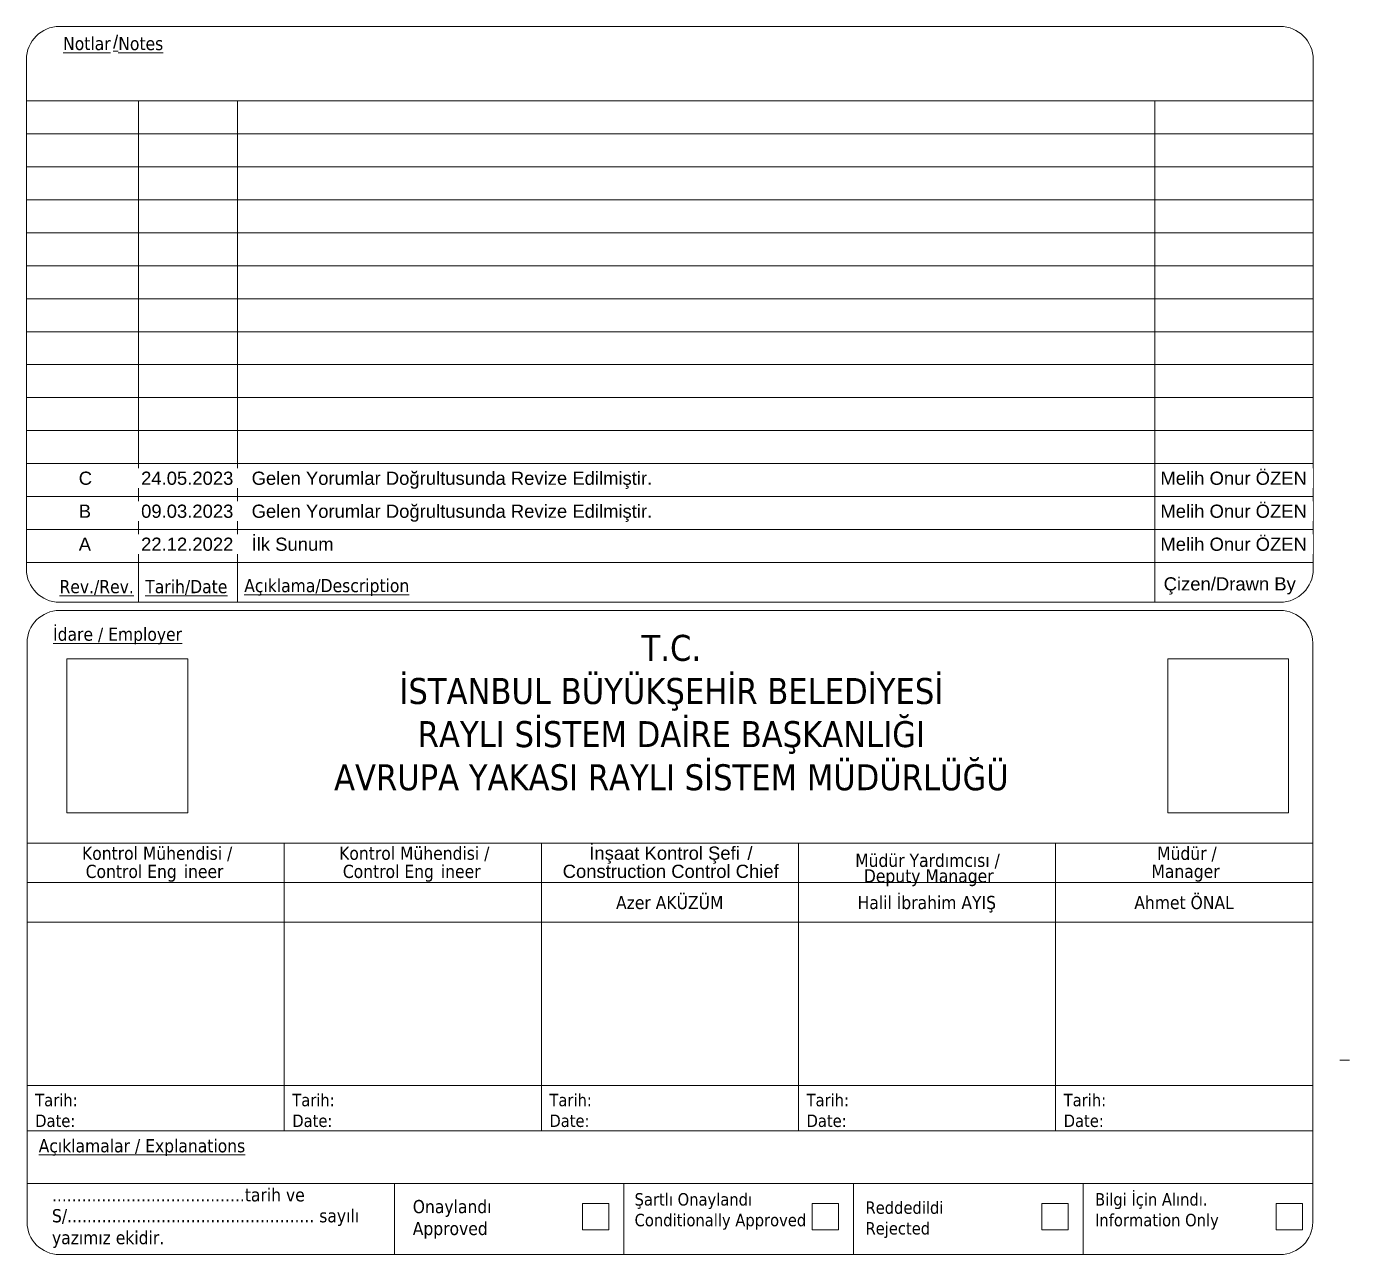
# Paper-space layout 'Layout1' of a CAD drawing. Header units: metres. Extents: x -29 to 2.3, y -0.6 to 36.9.
# Drawn here: x -17.78 to 2.27, y 18.31 to 36.92 of the extents above; entities that cross this region are included whole.
import ezdxf

# ---------------------------------------------------------------- set-up
doc = ezdxf.new("R2010")
doc.units = ezdxf.units.M
doc.layers.add('G-PAFT', color=7, linetype='Continuous')
doc.styles.add('Arial_5', font='arial.ttf', dxfattribs={"height": 0.002})
doc.styles.add('Arial_6', font='arial.ttf', dxfattribs={"height": 0.001998})
doc.styles.add('Tahoma', font='tahoma.ttf', dxfattribs={"height": 0.002})
doc.styles.add('Tahoma_2', font='tahoma.ttf', dxfattribs={"height": 0.001998})
doc.styles.add('Tahoma_6', font='tahoma.ttf', dxfattribs={"height": 0.001889})
doc.styles.add('Tahoma_8', font='tahoma.ttf', dxfattribs={"height": 0.003936})
picture_1 = doc.add_image_def('image1.png', size_in_pixel=(656, 837))

# ---------------------------------------------------------------- blocks, each defined once
blk = doc.blocks.new('*U882')
at = {"layer": 'G-PAFT', "lineweight": 18}
for p, q in [((0.64349, 0.37667), (0.82849, 0.37667)), ((0.63849, 0.29441), (0.63849, 0.37167)), ((0.83349, 0.37167), (0.83349, 0.29441)), ((0.83349, 0.36541), (0.63849, 0.36541)), ((0.65549, 0.36541), (0.65549, 0.28941)), ((0.67049, 0.36541), (0.67049, 0.28941)), ((0.8095, 0.36541), (0.8095, 0.28941)), ((0.83349, 0.36041), (0.63849, 0.36041)), ((0.83349, 0.35541), (0.63849, 0.35541)), ((0.83349, 0.35041), (0.63849, 0.35041)), ((0.83349, 0.34541), (0.63849, 0.34541)), ((0.83349, 0.34041), (0.63849, 0.34041)), ((0.83349, 0.33541), (0.63849, 0.33541)), ((0.83349, 0.33041), (0.63849, 0.33041)), ((0.83349, 0.32541), (0.63849, 0.32541)), ((0.83349, 0.32041), (0.63849, 0.32041)), ((0.83349, 0.31541), (0.63849, 0.31541)), ((0.83349, 0.31041), (0.63849, 0.31041)), ((0.83349, 0.30541), (0.63849, 0.30541)), ((0.83349, 0.30041), (0.63849, 0.30041)), ((0.83349, 0.29541), (0.63849, 0.29541))]:
    blk.add_line(p, q, dxfattribs=at)
at = {"layer": 'G-PAFT', "lineweight": 9}
for p, q in [((0.64349, 0.28941), (0.8285, 0.28941)), ((0.6435, 0.28816), (0.8285, 0.28816)), ((0.63858, 0.20577), (0.63858, 0.28324)), ((0.83342, 0.28324), (0.83342, 0.20519)), ((0.83342, 0.2529), (0.63858, 0.2529)), ((0.63858, 0.22483), (0.63858, 0.2529)), ((0.67755, 0.2529), (0.67755, 0.20929)), ((0.71652, 0.2529), (0.71652, 0.20929)), ((0.75548, 0.2529), (0.75548, 0.20929)), ((0.79445, 0.2529), (0.79445, 0.20929)), ((0.83342, 0.24691), (0.63858, 0.24691)), ((0.83342, 0.24091), (0.63858, 0.24091)), ((0.63858, 0.19547), (0.63858, 0.24091)), ((0.83342, 0.21618), (0.63858, 0.21618)), ((0.83342, 0.20929), (0.63858, 0.20929)), ((0.83342, 0.20519), (0.83342, 0.19547)), ((0.83342, 0.2013), (0.63858, 0.2013)), ((0.69424, 0.2013), (0.69424, 0.19055)), ((0.72903, 0.2013), (0.72903, 0.19055)), ((0.76383, 0.2013), (0.76383, 0.19055)), ((0.79862, 0.2013), (0.79862, 0.19055)), ((0.72276, 0.1983), (0.72675, 0.1983)), ((0.72276, 0.1943), (0.72276, 0.1983)), ((0.72675, 0.1983), (0.72675, 0.1943)), ((0.75755, 0.1983), (0.76155, 0.1983)), ((0.75755, 0.1943), (0.75755, 0.1983)), ((0.76155, 0.1983), (0.76155, 0.1943)), ((0.79235, 0.1983), (0.79635, 0.1983)), ((0.79235, 0.1943), (0.79235, 0.1983)), ((0.79635, 0.1983), (0.79635, 0.1943)), ((0.82786, 0.1983), (0.83186, 0.1983)), ((0.82786, 0.1943), (0.82786, 0.1983)), ((0.83186, 0.1983), (0.83186, 0.1943)), ((0.72675, 0.1943), (0.72276, 0.1943)), ((0.76155, 0.1943), (0.75755, 0.1943)), ((0.79635, 0.1943), (0.79235, 0.1943)), ((0.83186, 0.1943), (0.82786, 0.1943)), ((0.8285, 0.19055), (0.6435, 0.19055))]:
    blk.add_line(p, q, dxfattribs=at)
at = {"layer": 'G-PAFT', "color": 6, "lineweight": 9, "true_color": 0xff00ff}
blk.add_line((0.63858, 0.2529), (0.63858, 0.20519), dxfattribs=at)
at = {"layer": 'G-PAFT', "color": 1, "lineweight": 9, "true_color": 0xff0000}
blk.add_line((0.8375, 0.22002), (0.839, 0.22002), dxfattribs=at)
blk.add_line((0.8375, 0.22002), (0.839, 0.22002), dxfattribs=at)
at = {"layer": 'G-PAFT', "lineweight": 18}
for centre, start, end in [((0.64349, 0.37167), 90, 180), ((0.82849, 0.37167), 0, 90), ((0.64349, 0.29441), 180, 270), ((0.82849, 0.29441), 270.0978, 0)]:
    blk.add_arc(centre, 0.005, start, end, dxfattribs=at)
at = {"layer": 'G-PAFT', "lineweight": 9}
for centre, start, end in [((0.6435, 0.28324), 90, 180), ((0.8285, 0.28324), 0, 90), ((0.6435, 0.19547), 180, 270), ((0.8285, 0.19547), 270, 0)]:
    blk.add_arc(centre, 0.00492, start, end, dxfattribs=at)
for s, insert, char_height, width, attachment_point, line_spacing_factor, style in [('\\pxt6.35,12.7,19.05,25.4,31.75,38.1,44.45,50.8,57.15,63.5,69.85,76.2,82.55,88.9,95.25,101.6,107.95,114.3,120.65,127,133.35,139.7,146.05,152.4,158.75,165.1,171.45,177.8,184.15,190.5,196.85,203.2;{\\LNotlar}', (0.64404, 0.37508), 0.002, 0.0077467, 1, 0.996129, 'Tahoma'), ('\\pxt6.35,12.7,19.05,25.4,31.75,38.1,44.45,50.8,57.15,63.5,69.85,76.2,82.55,88.9,95.25,101.6,107.95,114.3,120.65,127,133.35,139.7,146.05,152.4,158.75,165.1,171.45,177.8,184.15,190.5,196.85,203.2;{\\LNotes}', (0.6524, 0.37508), 0.002, 0.0072821, 1, 0.996129, 'Tahoma'), ('\\pxt6.35,12.7,19.05,25.4,31.75,38.1,44.45,50.8,57.15,63.5,69.85,76.2,82.55,88.9,95.25,101.6,107.95,114.3,120.65,127,133.35,139.7,146.05,152.4,158.75,165.1,171.45,177.8,184.15,190.5,196.85,203.2;{\\LRev./Rev.}', (0.64349, 0.29165), 0.002, 0.0123624, 4, 0.996129, 'Tahoma'), ('\\pxt6.35,12.7,19.05,25.4,31.75,38.1,44.45,50.8,57.15,63.5,69.85,76.2,82.55,88.9,95.25,101.6,107.95,114.3,120.65,127,133.35,139.7,146.05,152.4,158.75,165.1,171.45,177.8,184.15,190.5,196.85,203.2;{\\LTarih/Date}', (0.65649, 0.29165), 0.002, 0.0136249, 4, 0.996129, 'Tahoma'), ('\\pt0.0127,0.0254,0.0381,0.0508,0.0635,0.0762,0.0889,0.1016,0.1143,0.127,0.1397,0.1524,0.1651,0.1778,0.1905,0.2032,0.2159,0.2286,0.2413,0.254,0.2667,0.2794,0.2921,0.3048,0.3175,0.3302,0.3429,0.3556,0.3683,0.381,0.3937,0.4064;{\\LAçıklama/Description}', (0.67149, 0.29165), 0.002, 0.0265933, 4, 0.996129, 'Tahoma'), ('\\pt0.012,0.024,0.036,0.048,0.06,0.072,0.084,0.096,0.108,0.12,0.132,0.144,0.156,0.168,0.18,0.192,0.204,0.216,0.228,0.24,0.252,0.264,0.276,0.288,0.3,0.312,0.324,0.336,0.348,0.36,0.372,0.384;{\\Lİdare / Employer}', (0.64252, 0.28557), 0.00199836, 0.021513, 1, 0.996129, 'Tahoma_2'), ('\\pt0.012,0.024,0.036,0.048,0.06,0.072,0.084,0.096,0.108,0.12,0.132,0.144,0.156,0.168,0.18,0.192,0.204,0.216,0.228,0.24,0.252,0.264,0.276,0.288,0.3,0.312,0.324,0.336,0.348,0.36,0.372,0.384;T.C.\\PİSTANBUL BÜYÜKŞEHİR BELEDİYESİ\\PRAYLI SİSTEM DAİRE BAŞKANLIĞI\\PAVRUPA YAKASI RAYLI SİSTEM MÜDÜRLÜĞÜ', (0.73622, 0.28446), 0.00393617, 0.10901, 2, 0.996129, 'Tahoma_8'), ('\\pt0.012,0.024,0.036,0.048,0.06,0.072,0.084,0.096,0.108,0.12,0.132,0.144,0.156,0.168,0.18,0.192,0.204,0.216,0.228,0.24,0.252,0.264,0.276,0.288,0.3,0.312,0.324,0.336,0.348,0.36,0.372,0.384;İnşaat Kontrol Şefi', (0.72378, 0.25238), 0.00199836, 0.0237855, 1, 0.936439, 'Arial_6'), ('\\pt0.012,0.024,0.036,0.048,0.06,0.072,0.084,0.096,0.108,0.12,0.132,0.144,0.156,0.168,0.18,0.192,0.204,0.216,0.228,0.24,0.252,0.264,0.276,0.288,0.3,0.312,0.324,0.336,0.348,0.36,0.372,0.384;Kontrol Mühendisi /', (0.65829, 0.25237), 0.00199836, 0.0246541, 2, 0.996129, 'Tahoma_2'), ('\\pt0.012,0.024,0.036,0.048,0.06,0.072,0.084,0.096,0.108,0.12,0.132,0.144,0.156,0.168,0.18,0.192,0.204,0.216,0.228,0.24,0.252,0.264,0.276,0.288,0.3,0.312,0.324,0.336,0.348,0.36,0.372,0.384;Kontrol Mühendisi /', (0.69726, 0.25237), 0.00199836, 0.0246541, 2, 0.996129, 'Tahoma_2'), ('\\pxt6.00491,12.00983,18.01474,24.01966,30.02457,36.02948,42.0344,48.03931,54.04422,60.04914,66.05405,72.05897,78.06388,84.06879,90.07371,96.07862,102.08353,108.08845,114.09336,120.09828,126.10319,132.1081,138.11302,144.11793,150.12284,156.12776,162.13267,168.13759,174.1425,180.14741,186.15233,192.15724;{/}', (0.74775, 0.25238), 0.00199836, 0.0008686, 1, 0.936439, 'Arial_6'), ('\\pt0.012,0.024,0.036,0.048,0.06,0.072,0.084,0.096,0.108,0.12,0.132,0.144,0.156,0.168,0.18,0.192,0.204,0.216,0.228,0.24,0.252,0.264,0.276,0.288,0.3,0.312,0.324,0.336,0.348,0.36,0.372,0.384;Müdür /', (0.81435, 0.25236), 0.00199836, 0.0100899, 2, 0.996129, 'Tahoma_2'), ('\\pxt6.00491,12.00983,18.01474,24.01966,30.02457,36.02948,42.0344,48.03931,54.04422,60.04914,66.05405,72.05897,78.06388,84.06879,90.07371,96.07862,102.08353,108.08845,114.09336,120.09828,126.10319,132.1081,138.11302,144.11793,150.12284,156.12776,162.13267,168.13759,174.1425,180.14741,186.15233,192.15724;{Control Eng}', (0.64746, 0.24962), 0.00199836, 0.0148268, 1, 0.996129, 'Tahoma_2'), ('\\pxt6.00491,12.00983,18.01474,24.01966,30.02457,36.02948,42.0344,48.03931,54.04422,60.04914,66.05405,72.05897,78.06388,84.06879,90.07371,96.07862,102.08353,108.08845,114.09336,120.09828,126.10319,132.1081,138.11302,144.11793,150.12284,156.12776,162.13267,168.13759,174.1425,180.14741,186.15233,192.15724;{ineer}', (0.66232, 0.24962), 0.00199836, 0.0064842, 1, 0.996129, 'Tahoma_2'), ('\\pxt6.00491,12.00983,18.01474,24.01966,30.02457,36.02948,42.0344,48.03931,54.04422,60.04914,66.05405,72.05897,78.06388,84.06879,90.07371,96.07862,102.08353,108.08845,114.09336,120.09828,126.10319,132.1081,138.11302,144.11793,150.12284,156.12776,162.13267,168.13759,174.1425,180.14741,186.15233,192.15724;{Control Eng}', (0.68643, 0.24962), 0.00199836, 0.0148268, 1, 0.996129, 'Tahoma_2'), ('\\pxt6.00491,12.00983,18.01474,24.01966,30.02457,36.02948,42.0344,48.03931,54.04422,60.04914,66.05405,72.05897,78.06388,84.06879,90.07371,96.07862,102.08353,108.08845,114.09336,120.09828,126.10319,132.1081,138.11302,144.11793,150.12284,156.12776,162.13267,168.13759,174.1425,180.14741,186.15233,192.15724;{ineer}', (0.70129, 0.24962), 0.00199836, 0.0064842, 1, 0.996129, 'Tahoma_2'), ('\\pxqc,t6.00491,12.00983,18.01474,24.01966,30.02457,36.02948,42.0344,48.03931,54.04422,60.04914,66.05405,72.05897,78.06388,84.06879,90.07371,96.07862,102.08353,108.08845,114.09336,120.09828,126.10319,132.1081,138.11302,144.11793,150.12284,156.12776,162.13267,168.13759,174.1425,180.14741,186.15233,192.15724;{Construction Control Chief}', (0.73612, 0.24963), 0.00199836, 0.0340067, 2, 0.936439, 'Arial_6'), ('\\pxqc,t6.00491,12.00983,18.01474,24.01966,30.02457,36.02948,42.0344,48.03931,54.04422,60.04914,66.05405,72.05897,78.06388,84.06879,90.07371,96.07862,102.08353,108.08845,114.09336,120.09828,126.10319,132.1081,138.11302,144.11793,150.12284,156.12776,162.13267,168.13759,174.1425,180.14741,186.15233,192.15724;{Manager}', (0.81414, 0.24963), 0.00199836, 0.0111605, 2, 0.996129, 'Tahoma_2'), ('\\pt0.012,0.024,0.036,0.048,0.06,0.072,0.084,0.096,0.108,0.12,0.132,0.144,0.156,0.168,0.18,0.192,0.204,0.216,0.228,0.24,0.252,0.264,0.276,0.288,0.3,0.312,0.324,0.336,0.348,0.36,0.372,0.384;Azer AKÜZÜM', (0.73597, 0.2449), 0.00199836, 0.0175033, 2, 0.996129, 'Tahoma_2'), ('\\pt0.012,0.024,0.036,0.048,0.06,0.072,0.084,0.096,0.108,0.12,0.132,0.144,0.156,0.168,0.18,0.192,0.204,0.216,0.228,0.24,0.252,0.264,0.276,0.288,0.3,0.312,0.324,0.336,0.348,0.36,0.372,0.384;Halil İbrahim AYIŞ', (0.77493, 0.2449), 0.00199836, 0.0233108, 2, 0.996129, 'Tahoma_2'), ('\\pt0.012,0.024,0.036,0.048,0.06,0.072,0.084,0.096,0.108,0.12,0.132,0.144,0.156,0.168,0.18,0.192,0.204,0.216,0.228,0.24,0.252,0.264,0.276,0.288,0.3,0.312,0.324,0.336,0.348,0.36,0.372,0.384;Ahmet ÖNAL', (0.81391, 0.2449), 0.00199836, 0.0162408, 2, 0.996129, 'Tahoma_2'), ('\\pxt6.35294,12.70587,19.05881,25.41174,31.76468,38.11761,44.47055,50.82348,57.17642,63.52935,69.88229,76.23522,82.58816,88.94109,95.29403,101.64696,107.9999,114.35283,120.70577,127.0587,133.41164,139.76457,146.11751,152.47044,158.82338,165.17632,171.52925,177.88219,184.23512,190.58806,196.94099,203.29393;{Tarih:\\PDate:}', (0.63981, 0.21491), 0.00188889, 0.00714, 1, 0.996129, 'Tahoma_6'), ('\\pxt6.35294,12.70587,19.05881,25.41174,31.76468,38.11761,44.47055,50.82348,57.17642,63.52935,69.88229,76.23522,82.58816,88.94109,95.29403,101.64696,107.9999,114.35283,120.70577,127.0587,133.41164,139.76457,146.11751,152.47044,158.82338,165.17632,171.52925,177.88219,184.23512,190.58806,196.94099,203.29393;{Tarih:\\PDate:}', (0.67877, 0.21491), 0.00188889, 0.00714, 1, 0.996129, 'Tahoma_6'), ('\\pxt6.35294,12.70587,19.05881,25.41174,31.76468,38.11761,44.47055,50.82348,57.17642,63.52935,69.88229,76.23522,82.58816,88.94109,95.29403,101.64696,107.9999,114.35283,120.70577,127.0587,133.41164,139.76457,146.11751,152.47044,158.82338,165.17632,171.52925,177.88219,184.23512,190.58806,196.94099,203.29393;{Tarih:\\PDate:}', (0.71774, 0.21491), 0.00188889, 0.00714, 1, 0.996129, 'Tahoma_6'), ('\\pxt6.35294,12.70587,19.05881,25.41174,31.76468,38.11761,44.47055,50.82348,57.17642,63.52935,69.88229,76.23522,82.58816,88.94109,95.29403,101.64696,107.9999,114.35283,120.70577,127.0587,133.41164,139.76457,146.11751,152.47044,158.82338,165.17632,171.52925,177.88219,184.23512,190.58806,196.94099,203.29393;{Tarih:\\PDate:}', (0.75671, 0.21491), 0.00188889, 0.00714, 1, 0.996129, 'Tahoma_6'), ('\\pxt6.35294,12.70587,19.05881,25.41174,31.76468,38.11761,44.47055,50.82348,57.17642,63.52935,69.88229,76.23522,82.58816,88.94109,95.29403,101.64696,107.9999,114.35283,120.70577,127.0587,133.41164,139.76457,146.11751,152.47044,158.82338,165.17632,171.52925,177.88219,184.23512,190.58806,196.94099,203.29393;{Tarih:\\PDate:}', (0.79568, 0.21491), 0.00188889, 0.00714, 1, 0.996129, 'Tahoma_6'), ('\\pt0.012,0.024,0.036,0.048,0.06,0.072,0.084,0.096,0.108,0.12,0.132,0.144,0.156,0.168,0.18,0.192,0.204,0.216,0.228,0.24,0.252,0.264,0.276,0.288,0.3,0.312,0.324,0.336,0.348,0.36,0.372,0.384;{\\LAçıklamalar / Explanations}', (0.64034, 0.20804), 0.00199836, 0.0334007, 1, 0.996129, 'Tahoma_2'), ('\\pxt6.00491,12.00983,18.01474,24.01966,30.02457,36.02948,42.0344,48.03931,54.04422,60.04914,66.05405,72.05897,78.06388,84.06879,90.07371,96.07862,102.08353,108.08845,114.09336,120.09828,126.10319,132.1081,138.11302,144.11793,150.12284,156.12776,162.13267,168.13759,174.1425,180.14741,186.15233,192.15724;{.......................................tarih ve}', (0.64235, 0.2006), 0.00199836, 0.0435613, 1, 0.996129, 'Tahoma_2'), ('\\pt0.012,0.024,0.036,0.048,0.06,0.072,0.084,0.096,0.108,0.12,0.132,0.144,0.156,0.168,0.18,0.192,0.204,0.216,0.228,0.24,0.252,0.264,0.276,0.288,0.3,0.312,0.324,0.336,0.348,0.36,0.372,0.384;Onaylandı\\PApproved', (0.69703, 0.19882), 0.00199836, 0.01462, 1, 0.996129, 'Tahoma_2'), ('\\pt0.012,0.024,0.036,0.048,0.06,0.072,0.084,0.096,0.108,0.12,0.132,0.144,0.156,0.168,0.18,0.192,0.204,0.216,0.228,0.24,0.252,0.264,0.276,0.288,0.3,0.312,0.324,0.336,0.348,0.36,0.372,0.384;Şartlı Onaylandı\\PConditionally Approved', (0.73065, 0.19986), 0.00188889, 0.02653, 1, 0.996129, 'Tahoma_6'), ('\\pxt6.35294,12.70587,19.05881,25.41174,31.76468,38.11761,44.47055,50.82348,57.17642,63.52935,69.88229,76.23522,82.58816,88.94109,95.29403,101.64696,107.9999,114.35283,120.70577,127.0587,133.41164,139.76457,146.11751,152.47044,158.82338,165.17632,171.52925,177.88219,184.23512,190.58806,196.94099,203.29393;{Reddedildi\\PRejected}', (0.76564, 0.19861), 0.00188889, 0.01217, 1, 0.996129, 'Tahoma_6'), ('\\pt0.012,0.024,0.036,0.048,0.06,0.072,0.084,0.096,0.108,0.12,0.132,0.144,0.156,0.168,0.18,0.192,0.204,0.216,0.228,0.24,0.252,0.264,0.276,0.288,0.3,0.312,0.324,0.336,0.348,0.36,0.372,0.384;Bilgi İçin Alındı.\\PInformation Only', (0.80043, 0.19986), 0.00188889, 0.01971, 1, 0.996129, 'Tahoma_6'), ('\\pt0.012,0.024,0.036,0.048,0.06,0.072,0.084,0.096,0.108,0.12,0.132,0.144,0.156,0.168,0.18,0.192,0.204,0.216,0.228,0.24,0.252,0.264,0.276,0.288,0.3,0.312,0.324,0.336,0.348,0.36,0.372,0.384;S/.................................................. sayılı yazımız ekidir.   ', (0.64235, 0.19743), 0.00199836, 0.05146, 1, 0.996129, 'Tahoma_2')]:
    blk.add_mtext(s, dxfattribs=dict(at, insert=insert, char_height=char_height, width=width, attachment_point=attachment_point, line_spacing_factor=line_spacing_factor, style=style))
at = {"layer": 'G-PAFT', "color": 18, "lineweight": 9, "true_color": 0x260000, "char_height": 0.002, "line_spacing_factor": 0.936439, "style": 'Arial_5'}
for s, insert, width, attachment_point in [('\\pxt6,12,18,24,30,36,42,48,54,60,66,72,78,84,90,96,102,108,114,120,126,132,138,144,150,156,162,168,174,180,186,192;{\\L/}', (0.65161, 0.37531), 0.0008686, 1), ('\\pt0.012,0.024,0.036,0.048,0.06,0.072,0.084,0.096,0.108,0.12,0.132,0.144,0.156,0.168,0.18,0.192,0.204,0.216,0.228,0.24,0.252,0.264,0.276,0.288,0.3,0.312,0.324,0.336,0.348,0.36,0.372,0.384;Çizen/Drawn By', (0.82084, 0.29188), 0.0205131, 5)]:
    blk.add_mtext(s, dxfattribs=dict(at, insert=insert, width=width, attachment_point=attachment_point))
at = {"layer": 'G-PAFT', "lineweight": 9, "char_height": 0.00199836, "attachment_point": 7, "rotation": 0, "line_spacing_factor": 0.996129, "style": 'Tahoma_2'}
for s, insert, width in [('\\pt0.012,0.024,0.036,0.048,0.06,0.072,0.084,0.096,0.108,0.12,0.132,0.144,0.156,0.168,0.18,0.192,0.204,0.216,0.228,0.24,0.252,0.264,0.276,0.288,0.3,0.312,0.324,0.336,0.348,0.36,0.372,0.384;Müdür Yardımcısı /', (0.76408, 0.24904), 0.0238562), ('\\pxt6.00491,12.00983,18.01474,24.01966,30.02457,36.02948,42.0344,48.03931,54.04422,60.04914,66.05405,72.05897,78.06388,84.06879,90.07371,96.07862,102.08353,108.08845,114.09336,120.09828,126.10319,132.1081,138.11302,144.11793,150.12284,156.12776,162.13267,168.13759,174.1425,180.14741,186.15233,192.15724;{Deputy Manager}', (0.76539, 0.24637), 0.0210484)]:
    blk.add_mtext(s, dxfattribs=dict(at, insert=insert, width=width))
at = {"layer": 'G-PAFT', "lineweight": 18}
image = blk.add_image(picture_1, insert=(0.64463, 0.2575), size_in_units=(0.01829, 0.02334), dxfattribs=at)
image.dxf.flags = 7
image = blk.add_image(picture_1, insert=(0.81148, 0.2575), size_in_units=(0.01829, 0.02334), dxfattribs=at)
image.dxf.flags = 7

psp = doc.layouts.get("Layout1")

# ---------------------------------------------------------------- block references
at = {"layer": 'G-PAFT', "lineweight": 9, "xscale": 100, "yscale": 100, "zscale": 100}
psp.add_blockref('*U882', (-81.625, -0.747), dxfattribs=at)

# ---------------------------------------------------------------- next in the draw order: texts
at = {"layer": 'G-PAFT', "lineweight": 9, "char_height": 0.2, "attachment_point": 1, "line_spacing_factor": 0.936439, "style": 'Arial_5', "bg_fill": 3, "box_fill_scale": 1.25, "bg_fill_color": 256, "bg_fill_true_color": 13158600, "bg_fill_transparency": 0}
for s, insert, width in [('\\pxt6.35,12.7,19.05,25.4,31.75,38.1,44.45,50.8,57.15,63.5,69.85,76.2,82.55,88.9,95.25,101.6,107.95,114.3,120.65,127,133.35,139.7,146.05,152.4,158.75,165.1,171.45,177.8,184.15,190.5,196.85,203.2;{C}', (-16.984, 30.173), 0.212), ('\\pxt6.35,12.7,19.05,25.4,31.75,38.1,44.45,50.8,57.15,63.5,69.85,76.2,82.55,88.9,95.25,101.6,107.95,114.3,120.65,127,133.35,139.7,146.05,152.4,158.75,165.1,171.45,177.8,184.15,190.5,196.85,203.2;{24.05.2023}', (-16.039, 30.173), 1.436), ('\\pt0.0127,0.0254,0.0381,0.0508,0.0635,0.0762,0.0889,0.1016,0.1143,0.127,0.1397,0.1524,0.1651,0.1778,0.1905,0.2032,0.2159,0.2286,0.2413,0.254,0.2667,0.2794,0.2921,0.3048,0.3175,0.3302,0.3429,0.3556,0.3683,0.381,0.3937,0.4064;Gelen Yorumlar Doğrultusunda Revize Edilmiştir.', (-14.364, 30.173), 6.224), ('\\pt0.0127,0.0254,0.0381,0.0508,0.0635,0.0762,0.0889,0.1016,0.1143,0.127,0.1397,0.1524,0.1651,0.1778,0.1905,0.2032,0.2159,0.2286,0.2413,0.254,0.2667,0.2794,0.2921,0.3048,0.3175,0.3302,0.3429,0.3556,0.3683,0.381,0.3937,0.4064;Melih Onur ÖZEN', (-0.592, 30.173), 2.262), ('\\pxt6.35,12.7,19.05,25.4,31.75,38.1,44.45,50.8,57.15,63.5,69.85,76.2,82.55,88.9,95.25,101.6,107.95,114.3,120.65,127,133.35,139.7,146.05,152.4,158.75,165.1,171.45,177.8,184.15,190.5,196.85,203.2;{B}', (-16.984, 29.673), 0.198), ('\\pxt6.35,12.7,19.05,25.4,31.75,38.1,44.45,50.8,57.15,63.5,69.85,76.2,82.55,88.9,95.25,101.6,107.95,114.3,120.65,127,133.35,139.7,146.05,152.4,158.75,165.1,171.45,177.8,184.15,190.5,196.85,203.2;{09.03.2023}', (-16.039, 29.673), 1.436), ('\\pt0.0127,0.0254,0.0381,0.0508,0.0635,0.0762,0.0889,0.1016,0.1143,0.127,0.1397,0.1524,0.1651,0.1778,0.1905,0.2032,0.2159,0.2286,0.2413,0.254,0.2667,0.2794,0.2921,0.3048,0.3175,0.3302,0.3429,0.3556,0.3683,0.381,0.3937,0.4064;Gelen Yorumlar Doğrultusunda Revize Edilmiştir.', (-14.364, 29.673), 6.224), ('\\pt0.0127,0.0254,0.0381,0.0508,0.0635,0.0762,0.0889,0.1016,0.1143,0.127,0.1397,0.1524,0.1651,0.1778,0.1905,0.2032,0.2159,0.2286,0.2413,0.254,0.2667,0.2794,0.2921,0.3048,0.3175,0.3302,0.3429,0.3556,0.3683,0.381,0.3937,0.4064;Melih Onur ÖZEN', (-0.592, 29.673), 2.262), ('\\pxt6.35,12.7,19.05,25.4,31.75,38.1,44.45,50.8,57.15,63.5,69.85,76.2,82.55,88.9,95.25,101.6,107.95,114.3,120.65,127,133.35,139.7,146.05,152.4,158.75,165.1,171.45,177.8,184.15,190.5,196.85,203.2;{A}', (-16.984, 29.173), 0.198), ('\\pxt6.35,12.7,19.05,25.4,31.75,38.1,44.45,50.8,57.15,63.5,69.85,76.2,82.55,88.9,95.25,101.6,107.95,114.3,120.65,127,133.35,139.7,146.05,152.4,158.75,165.1,171.45,177.8,184.15,190.5,196.85,203.2;{22.12.2022}', (-16.039, 29.173), 1.436), ('\\pt0.0127,0.0254,0.0381,0.0508,0.0635,0.0762,0.0889,0.1016,0.1143,0.127,0.1397,0.1524,0.1651,0.1778,0.1905,0.2032,0.2159,0.2286,0.2413,0.254,0.2667,0.2794,0.2921,0.3048,0.3175,0.3302,0.3429,0.3556,0.3683,0.381,0.3937,0.4064;İlk Sunum', (-14.364, 29.173), 1.283), ('\\pt0.0127,0.0254,0.0381,0.0508,0.0635,0.0762,0.0889,0.1016,0.1143,0.127,0.1397,0.1524,0.1651,0.1778,0.1905,0.2032,0.2159,0.2286,0.2413,0.254,0.2667,0.2794,0.2921,0.3048,0.3175,0.3302,0.3429,0.3556,0.3683,0.381,0.3937,0.4064;Melih Onur ÖZEN', (-0.592, 29.173), 2.262)]:
    psp.add_mtext(s, dxfattribs=dict(at, insert=insert, width=width))

doc.saveas('drawing.dxf')
